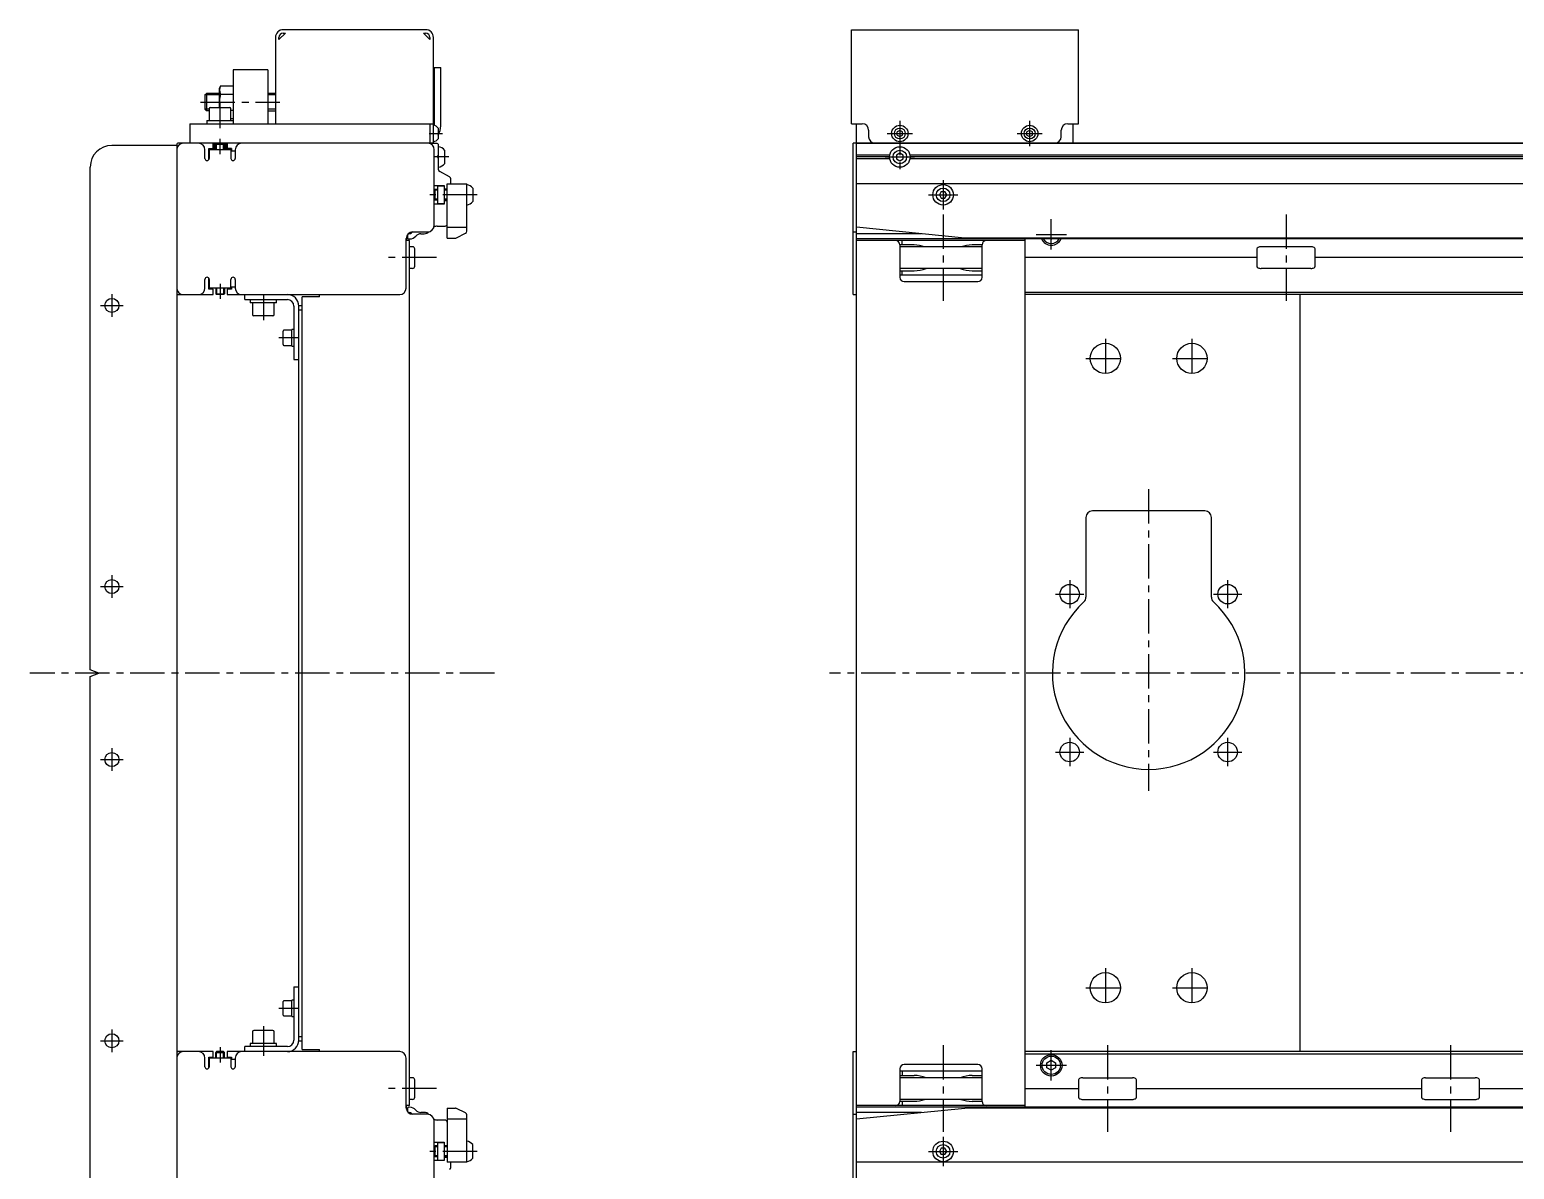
# Model space of a CAD drawing. Extents: x -10 to 3816, y -8 to 1001.
# Drawn here: x -10 to 676, y 474 to 1001 of the extents above; entities that cross this region are included whole.
import ezdxf

# ---------------------------------------------------------------- set-up
doc = ezdxf.new("R2010")
doc.units = 0
doc.header["$LTSCALE"] = 0.5
doc.linetypes.add('CENTER', pattern=[50.8, 31.75, -6.35, 6.35, -6.35])
for name, color, linetype in [('MSM_CENTER', 1, 'CENTER'), ('MSM_CONTINUOUS', 7, 'CONTINUOUS'), ('MSM_NARROW', 5, 'CONTINUOUS')]:
    doc.layers.add(name, color=color, linetype=linetype)

msp = doc.modelspace()

# ---------------------------------------------------------------- linework, layer by layer
at = {"layer": 'MSM_CENTER'}
for p, q in [((69, 967.4), (105.6, 967.4)), ((78, 955.4), (78, 966.9)), ((392.15, 958.7), (392.15, 935.3)), ((452.15, 958.7), (452.15, 947.1)), ((78, 943.4), (78, 950.4)), ((174.6, 952.9), (180.8, 952.9)), ((386.35, 952.9), (397.95, 952.9)), ((446.35, 952.9), (457.95, 952.9)), ((183.75, 942.05), (177, 942.05)), ((385.4, 942.05), (398.9, 942.05)), ((412.15, 931.3), (412.15, 917.8)), ((196.75, 924.55), (175, 924.55)), ((405.4, 924.55), (418.9, 924.55)), ((412.15, 915.5), (412.15, 875.5)), ((462.15, 899.25), (462.15, 913.25)), ((570.65, 915.5), (570.65, 875.5)), ((455.15, 906.25), (469.15, 906.25)), ((178, 895.5), (155.5, 895.5)), ((28, 878.65), (28, 868.15)), ((78, 883.4), (78, 876.4)), ((22.75, 873.4), (33.25, 873.4)), ((98, 878.1), (98, 866.6)), ((114.1, 858.4), (105.1, 858.4)), ((487.15, 857.9), (487.15, 839.9)), ((527.15, 857.9), (527.15, 839.9)), ((478.15, 848.9), (496.15, 848.9)), ((518.15, 848.9), (536.15, 848.9)), ((507.15, 788.4), (507.15, 648.9)), ((28, 748.65), (28, 738.15)), ((22.75, 743.4), (33.25, 743.4)), ((470.65, 746.4), (470.65, 733.4)), ((543.65, 746.4), (543.65, 733.4)), ((464.15, 739.9), (477.15, 739.9)), ((537.15, 739.9), (550.15, 739.9)), ((204.75, 703.4), (-10, 703.4)), ((3158.75, 703.4), (359.65, 703.4)), ((470.65, 673.4), (470.65, 660.4)), ((543.65, 673.4), (543.65, 660.4)), ((28, 668.65), (28, 658.15)), ((464.15, 666.9), (477.15, 666.9)), ((537.15, 666.9), (550.15, 666.9)), ((22.75, 663.4), (33.25, 663.4)), ((487.15, 566.9), (487.15, 548.9)), ((527.15, 566.9), (527.15, 548.9)), ((478.15, 557.9), (496.15, 557.9)), ((518.15, 557.9), (536.15, 557.9)), ((114.1, 548.4), (105.1, 548.4)), ((28, 538.65), (28, 528.15)), ((98, 540.2), (98, 526.4)), ((22.75, 533.4), (33.25, 533.4)), ((78, 530.4), (78, 523.4)), ((412.15, 531.3), (412.15, 491.3)), ((462.15, 515.05), (462.15, 529.05)), ((488.15, 531.3), (488.15, 491.3)), ((646.65, 531.3), (646.65, 491.3)), ((455.15, 522.05), (469.15, 522.05)), ((178, 511.3), (155.5, 511.3)), ((412.15, 489), (412.15, 475.5)), ((196.75, 482.25), (175, 482.25)), ((405.4, 482.25), (418.9, 482.25))]:
    msp.add_line(p, q, dxfattribs=at)
at = {"layer": 'MSM_CONTINUOUS'}
for p, q in [((103.6, 997.3), (103.6, 957.4)), ((108.2, 999.3), (105.2, 996.3)), ((105.2, 996.3), (105.2, 997.3)), ((173, 1000.9), (107.2, 1000.9)), ((107.2, 999.3), (108.2, 999.3)), ((175, 996.3), (172, 999.3)), ((172, 999.3), (173, 999.3)), ((175, 997.3), (175, 996.3)), ((176.6, 948.4), (176.6, 997.3)), ((369.75, 957.4), (369.75, 1000.9)), ((369.75, 1000.9), (474.75, 1000.9)), ((474.75, 957.4), (474.75, 1000.9)), ((100, 982.4), (84, 982.4)), ((84, 982.4), (84, 957.4)), ((100, 982.4), (100, 957.4)), ((177, 983.4), (177, 956.6)), ((177, 983.4), (180, 983.4)), ((180, 956.4), (180, 983.4)), ((78.22, 974.91), (77.5, 973.65)), ((78.22, 974.91), (84, 974.91)), ((71, 970.72), (71.68, 971.4)), ((71, 970.72), (71, 964.08)), ((77.5, 971.4), (71.68, 971.4)), ((71.68, 971.4), (71.68, 963.4)), ((77.5, 973.65), (77.5, 964.9)), ((78.22, 971.15), (84, 971.15)), ((103.6, 971.4), (100, 971.4)), ((71.68, 963.4), (71, 964.08)), ((73, 963.4), (71.68, 963.4)), ((73, 964.3), (73, 958.9)), ((73.6, 964.9), (82.4, 964.9)), ((83, 958.9), (83, 964.3)), ((83, 963.65), (84, 963.65)), ((100, 963.4), (103.6, 963.4)), ((64, 957.4), (64, 948.4)), ((64, 957.4), (176.6, 957.4)), ((71.9, 958.9), (71.9, 957.4)), ((71.9, 958.9), (84, 958.9)), ((83, 959.89), (84, 959.89)), ((175, 957.4), (175, 948.4)), ((178.8, 955.42), (178.8, 950.37)), ((369.75, 957.4), (374.75, 957.4)), ((372.15, 449.4), (372.15, 957.4)), ((377.75, 954.4), (377.75, 951.4)), ((392.15, 954.34), (390.9, 953.62)), ((393.4, 953.62), (392.15, 954.34)), ((452.15, 954.34), (450.9, 953.62)), ((453.4, 953.62), (452.15, 954.34)), ((466.75, 951.4), (466.75, 954.4)), ((469.75, 957.4), (474.75, 957.4)), ((472.15, 957.4), (472.15, 948.4)), ((58, 947.4), (28, 947.4)), ((58, 947.9), (58, 458.9)), ((176.6, 948.4), (58.5, 948.4)), ((74.75, 945.9), (74.75, 948.4)), ((75, 948.4), (75, 945.9)), ((76.38, 948.4), (76, 948.02)), ((76, 945.4), (76, 948.02)), ((76, 948.02), (80, 948.02)), ((80, 948.02), (79.62, 948.4)), ((80, 945.4), (80, 948.02)), ((81, 945.9), (81, 948.4)), ((81.25, 948.4), (81.25, 945.9)), ((178, 948.35), (174.55, 948.35)), ((179, 936.15), (179, 947.35)), ((3148.75, 948.4), (370.55, 948.4)), ((370.55, 878.4), (370.55, 948.4)), ((3147.15, 948.35), (372.15, 948.35)), ((390.9, 952.18), (390.9, 953.62)), ((390.9, 952.18), (392.15, 951.46)), ((392.15, 951.46), (393.4, 952.18)), ((393.4, 952.18), (393.4, 953.62)), ((397.15, 948.35), (397.15, 948.4)), ((427.15, 948.4), (427.15, 948.35)), ((450.9, 952.18), (450.9, 953.62)), ((450.9, 952.18), (452.15, 951.46)), ((452.15, 951.46), (453.4, 952.18)), ((453.4, 952.18), (453.4, 953.62)), ((71, 941.4), (71, 945.4)), ((72.75, 940.9), (72.75, 945.9)), ((72.75, 945.9), (76, 945.9)), ((72.87, 940.9), (72.75, 940.9)), ((73, 945.9), (73, 941.4)), ((83, 945.4), (73, 945.4)), ((83.25, 945.9), (80, 945.9)), ((83, 945.9), (83, 941.4)), ((83.25, 945.9), (83.25, 944.9)), ((83.25, 944.9), (85, 944.9)), ((85, 945.4), (85, 941.4)), ((177, 910.6), (177, 945.4)), ((178.5, 942.05), (179, 942.92)), ((179, 941.18), (178.5, 942.05)), ((181.75, 945.17), (181.75, 938.92)), ((387.48, 942.92), (372.15, 942.92)), ((387.4, 942.05), (372.15, 942.05)), ((387.48, 941.18), (372.15, 941.18)), ((392.15, 943.78), (390.65, 942.92)), ((390.65, 942.92), (390.65, 941.18)), ((390.65, 941.18), (392.15, 940.32)), ((393.65, 942.92), (392.15, 943.78)), ((392.15, 940.32), (393.65, 941.18)), ((393.65, 941.18), (393.65, 942.92)), ((3122.48, 942.92), (396.82, 942.92)), ((3122.48, 941.18), (396.82, 941.18)), ((3122.4, 942.05), (396.9, 942.05)), ((18, 704.9), (18, 937.4)), ((184.07, 932.83), (179.53, 935.27)), ((177, 928.8), (181.5, 928.8)), ((177.43, 927.05), (177, 926.62)), ((178.5, 927.05), (177.43, 927.05)), ((177.43, 922.05), (177.43, 927.05)), ((181.5, 928.55), (178.5, 928.55)), ((178.5, 928.55), (178.5, 920.55)), ((181.5, 928.8), (181.5, 920.3)), ((181.5, 927.3), (183, 927.3)), ((183, 927.05), (181.5, 927.05)), ((183, 904.55), (183, 929.55)), ((183, 929.55), (192, 929.55)), ((184.6, 929.55), (184.6, 931.95)), ((192, 907.67), (192, 929.55)), ((194.75, 927.67), (194.75, 921.42)), ((3147.15, 929.55), (372.15, 929.55)), ((177, 922.48), (177.43, 922.05)), ((181.5, 920.3), (177, 920.3)), ((178.5, 922.05), (177.43, 922.05)), ((178.5, 920.55), (181.5, 920.55)), ((181.5, 922.05), (183, 922.05)), ((183, 921.8), (181.5, 921.8)), ((411.28, 926.05), (410.42, 924.55)), ((410.42, 924.55), (411.28, 923.05)), ((411.28, 926.05), (413.02, 926.05)), ((411.28, 923.05), (413.02, 923.05)), ((413.88, 924.55), (413.02, 926.05)), ((413.02, 923.05), (413.88, 924.55)), ((164.6, 905.76), (164.6, 904.65)), ((167, 907.4), (173.8, 907.4)), ((170.74, 906.55), (172.36, 906.55)), ((174.48, 907.43), (174.54, 907.49)), ((178.34, 910.05), (182, 910.05)), ((183, 909.55), (192, 909.55)), ((187.21, 904.66), (191.45, 906.77)), ((370.55, 907.4), (372.15, 907.4)), ((422.15, 904.55), (372.15, 909.55)), ((402.15, 906.55), (372.15, 906.55)), ((164, 881.4), (164, 904.4)), ((165.5, 903.4), (164, 903.4)), ((164.08, 905.09), (164.08, 903.4)), ((165.1, 904.15), (165.6, 904.15)), ((165.5, 503.4), (165.5, 903.4)), ((167, 900.5), (165.5, 900.5)), ((168, 891.5), (168, 899.5)), ((183, 904.55), (186.76, 904.55)), ((3147.15, 904.15), (372.15, 904.15)), ((450.15, 903.4), (372.15, 903.4)), ((398.72, 901.4), (392.15, 901.4)), ((392.15, 901.4), (392.15, 886.4)), ((430.15, 900.5), (392.15, 900.5)), ((393.28, 901.4), (393.28, 903.4)), ((3147.15, 904.55), (422.15, 904.55)), ((430.15, 901.4), (425.58, 901.4)), ((430.15, 886.4), (430.15, 901.4)), ((431.02, 903.4), (431.02, 903.05)), ((450.15, 502.65), (450.15, 904.15)), ((462.15, 903.94), (461.79, 904.15)), ((462.51, 904.15), (462.15, 903.94)), ((557.21, 899.5), (557.21, 891.5)), ((582.12, 900.5), (559.18, 900.5)), ((584.09, 891.5), (584.09, 899.5)), ((557.21, 895.5), (450.15, 895.5)), ((715.71, 895.5), (584.09, 895.5)), ((71, 881.4), (71, 885.4)), ((72.75, 885.9), (72.87, 885.9)), ((72.75, 880.9), (72.75, 885.9)), ((73, 885.4), (73, 881.4)), ((83, 881.4), (83, 885.4)), ((85, 885.4), (85, 881.4)), ((167, 890.5), (165.5, 890.5)), ((430.15, 890.5), (392.15, 890.5)), ((392.15, 889.4), (398.72, 889.4)), ((430.15, 887.4), (392.15, 887.4)), ((393.28, 887.4), (393.28, 889.4)), ((425.58, 889.4), (430.15, 889.4)), ((582.12, 890.5), (559.18, 890.5)), ((58.5, 878.4), (74.75, 878.4)), ((74.75, 880.9), (72.75, 880.9)), ((83, 881.4), (73, 881.4)), ((74.75, 878.4), (74.75, 880.9)), ((76, 881.4), (76, 878.78)), ((76.38, 878.4), (76, 878.78)), ((76, 878.78), (80, 878.78)), ((79.62, 878.4), (76.38, 878.4)), ((80, 878.78), (79.62, 878.4)), ((80, 881.4), (80, 878.78)), ((83.25, 880.9), (81.25, 880.9)), ((81.25, 880.9), (81.25, 878.4)), ((81.25, 878.4), (161, 878.4)), ((83.25, 881.9), (83.25, 880.9)), ((85, 881.9), (83.25, 881.9)), ((89.4, 876.1), (89.4, 878.4)), ((124, 877.4), (124, 878.4)), ((370.55, 878.4), (372.15, 878.4)), ((394.15, 884.4), (428.15, 884.4)), ((3144.65, 879.4), (450.15, 879.4)), ((3148.75, 878.4), (450.15, 878.4)), ((577.15, 528.4), (577.15, 878.4)), ((89.4, 876.1), (109.1, 876.1)), ((91.9, 876.1), (91.9, 874.6)), ((104.1, 874.6), (91.9, 874.6)), ((93, 874.6), (93, 869.2)), ((103, 869.2), (103, 874.6)), ((104.1, 874.6), (104.1, 876.1)), ((112.1, 873.1), (112.1, 848.4)), ((114.4, 533.4), (114.4, 873.4)), ((114.4, 873.4), (116, 873.4)), ((124, 877.4), (116, 877.4)), ((116, 529.4), (116, 877.4)), ((102.4, 868.6), (93.6, 868.6)), ((114.4, 871.4), (116, 871.4)), ((107.1, 855.3), (107.1, 861.5)), ((111.1, 861.9), (107.5, 861.9)), ((112.1, 862.2), (111.1, 862.2)), ((111.1, 854.6), (111.1, 862.2)), ((107.5, 854.9), (111.1, 854.9)), ((111.1, 854.6), (112.1, 854.6)), ((112.1, 848.4), (114.4, 848.4)), ((478.15, 775.4), (478.15, 738.5)), ((533.15, 778.4), (481.15, 778.4)), ((536.15, 738.5), (536.15, 775.4)), ((22, 703.4), (18, 704.9)), ((18, 701.9), (22, 703.4)), ((18, 469.4), (18, 701.9)), ((112.1, 558.4), (112.1, 533.7)), ((112.1, 558.4), (114.4, 558.4)), ((107.1, 545.3), (107.1, 551.5)), ((111.1, 551.9), (107.5, 551.9)), ((112.1, 552.2), (111.1, 552.2)), ((111.1, 544.6), (111.1, 552.2)), ((107.5, 544.9), (111.1, 544.9)), ((111.1, 544.6), (112.1, 544.6)), ((93, 537.6), (93, 532.2)), ((102.4, 538.2), (93.6, 538.2)), ((103, 532.2), (103, 537.6)), ((114.4, 535.4), (116, 535.4)), ((74.75, 528.4), (58.5, 528.4)), ((74.75, 525.9), (74.75, 528.4)), ((76.38, 528.4), (76, 528.02)), ((79.62, 528.4), (76.38, 528.4)), ((80, 528.02), (79.62, 528.4)), ((81.25, 528.4), (81.25, 525.9)), ((161, 528.4), (81.25, 528.4)), ((109.1, 530.7), (89.4, 530.7)), ((89.4, 528.4), (89.4, 530.7)), ((91.9, 532.2), (91.9, 530.7)), ((104.1, 532.2), (91.9, 532.2)), ((104.1, 530.7), (104.1, 532.2)), ((114.4, 533.4), (116, 533.4)), ((116, 529.4), (124, 529.4)), ((124, 528.4), (124, 529.4)), ((370.55, 528.4), (372.15, 528.4)), ((370.55, 458.4), (370.55, 528.4)), ((3148.75, 528.4), (450.15, 528.4)), ((71, 521.4), (71, 525.4)), ((72.75, 520.9), (72.75, 525.9)), ((72.75, 525.9), (74.75, 525.9)), ((73, 525.4), (73, 521.4)), ((83, 525.4), (73, 525.4)), ((76, 525.4), (76, 528.02)), ((76, 528.02), (80, 528.02)), ((80, 525.4), (80, 528.02)), ((81.25, 525.9), (83.25, 525.9)), ((83, 525.4), (83, 521.4)), ((83.25, 525.9), (83.25, 524.9)), ((83.25, 524.9), (85, 524.9)), ((85, 525.4), (85, 521.4)), ((164, 502.4), (164, 525.4)), ((428.15, 522.4), (394.15, 522.4)), ((450.15, 527.4), (3144.65, 527.4)), ((460.15, 523.2), (462.15, 524.36)), ((460.15, 520.9), (460.15, 523.2)), ((462.15, 524.36), (464.15, 523.2)), ((464.15, 523.2), (464.15, 520.9)), ((72.87, 520.9), (72.75, 520.9)), ((167, 516.3), (165.5, 516.3)), ((168, 507.3), (168, 515.3)), ((392.15, 520.4), (392.15, 505.4)), ((430.15, 519.4), (392.15, 519.4)), ((392.15, 517.4), (398.72, 517.4)), ((430.15, 516.3), (392.15, 516.3)), ((393.28, 519.4), (393.28, 517.4)), ((425.58, 517.4), (430.15, 517.4)), ((430.15, 505.4), (430.15, 520.4)), ((462.15, 519.74), (460.15, 520.9)), ((464.15, 520.9), (462.15, 519.74)), ((474.71, 515.3), (474.71, 507.3)), ((476.68, 516.3), (499.62, 516.3)), ((501.59, 507.3), (501.59, 515.3)), ((633.21, 515.3), (633.21, 507.3)), ((635.18, 516.3), (658.12, 516.3)), ((660.09, 507.3), (660.09, 515.3)), ((450.15, 511.3), (474.71, 511.3)), ((501.59, 511.3), (633.21, 511.3)), ((660.09, 511.3), (791.71, 511.3)), ((165.5, 503.4), (164, 503.4)), ((164.08, 501.71), (164.08, 503.4)), ((164.6, 502.15), (164.6, 501.04)), ((165.6, 502.65), (165.1, 502.65)), ((167, 506.3), (165.5, 506.3)), ((183, 502.25), (186.76, 502.25)), ((183, 502.25), (183, 477.25)), ((191.45, 500.03), (187.21, 502.14)), ((450.15, 503.4), (372.15, 503.4)), ((3147.15, 502.65), (372.15, 502.65)), ((372.15, 497.25), (422.15, 502.25)), ((430.15, 506.3), (392.15, 506.3)), ((398.72, 505.4), (392.15, 505.4)), ((393.28, 505.4), (393.28, 503.4)), ((3147.15, 502.25), (422.15, 502.25)), ((430.15, 505.4), (425.58, 505.4)), ((431.02, 503.4), (431.02, 503.75)), ((476.68, 506.3), (499.62, 506.3)), ((635.18, 506.3), (658.12, 506.3)), ((173.8, 499.4), (167, 499.4)), ((172.36, 500.25), (170.74, 500.25)), ((174.54, 499.31), (174.48, 499.37)), ((177, 461.4), (177, 496.2)), ((182, 496.75), (178.34, 496.75)), ((183, 497.25), (192, 497.25)), ((192, 477.25), (192, 499.13)), ((370.55, 499.4), (372.15, 499.4)), ((402.15, 500.25), (372.15, 500.25)), ((177, 486.5), (181.5, 486.5)), ((177.43, 484.75), (177, 484.32)), ((178.5, 484.75), (177.43, 484.75)), ((177.43, 479.75), (177.43, 484.75)), ((181.5, 486.25), (178.5, 486.25)), ((178.5, 486.25), (178.5, 478.25)), ((181.5, 486.5), (181.5, 478)), ((181.5, 485), (183, 485)), ((183, 484.75), (181.5, 484.75)), ((194.75, 479.12), (194.75, 485.37)), ((411.28, 483.75), (410.42, 482.25)), ((410.42, 482.25), (411.28, 480.75)), ((413.02, 483.75), (411.28, 483.75)), ((413.02, 480.75), (411.28, 480.75)), ((413.88, 482.25), (413.02, 483.75)), ((413.02, 480.75), (413.88, 482.25)), ((177, 480.18), (177.43, 479.75)), ((181.5, 478), (177, 478)), ((178.5, 479.75), (177.43, 479.75)), ((178.5, 478.25), (181.5, 478.25)), ((181.5, 479.75), (183, 479.75)), ((183, 479.5), (181.5, 479.5)), ((192, 477.25), (183, 477.25)), ((184.6, 474.85), (184.6, 477.25)), ((3147.15, 477.25), (372.15, 477.25))]:
    msp.add_line(p, q, dxfattribs=at)
for centre, radius in [((392.15, 952.9), 3.8), ((392.15, 952.9), 2.53), ((452.15, 952.9), 3.8), ((452.15, 952.9), 2.53), ((392.15, 942.05), 4.75), ((392.15, 942.05), 3.13), ((412.15, 924.55), 4.75), ((412.15, 924.55), 3.13), ((28, 873.4), 3.25), ((487.15, 848.9), 7), ((527.15, 848.9), 7), ((28, 743.4), 3.25), ((470.65, 739.9), 4.5), ((543.65, 739.9), 4.5), ((28, 663.4), 3.25), ((470.65, 666.9), 4.5), ((543.65, 666.9), 4.5), ((487.15, 557.9), 7), ((527.15, 557.9), 7), ((28, 533.4), 3.25), ((462.15, 522.05), 5), ((462.15, 522.05), 4.25), ((412.15, 482.25), 4.75), ((412.15, 482.25), 3.13)]:
    msp.add_circle(centre, radius, dxfattribs=at)
for centre, radius, start, end in [((107.2, 997.3), 3.6, 90, 180), ((107.2, 997.3), 2, 90, 180), ((173, 997.3), 3.6, 0, 90), ((173, 997.3), 2, 0, 90), ((81.12, 973.03), 3.45, 147.05809, 212.94191), ((91.18, 967.37), 13.5, 163.7284, 190.55098), ((73.6, 964.3), 0.6, 90, 180), ((82.4, 964.3), 0.6, 0, 90), ((175.9, 952.96), 3.8, 40.35915, 79.45237), ((172, 956.4), 8, 328.21167, 0), ((374.75, 954.4), 3, 0, 90), ((469.75, 954.4), 3, 90, 180), ((28, 937.4), 10, 90, 180), ((58.5, 947.9), 0.5, 90, 180), ((61, 945.4), 3, 90, 180), ((68, 945.4), 3, 0, 90), ((88, 945.4), 3, 90, 180), ((174, 945.4), 3, 0, 90), ((175.9, 952.84), 3.8, 280.54763, 319.64085), ((178, 947.35), 1, 0, 90), ((380.75, 951.4), 3, 180, 270), ((463.75, 951.4), 3, 270, 0), ((72, 941.4), 1, 180, 0), ((84, 941.4), 1, 180, 0), ((178.1, 942.14), 4.75, 39.77311, 79.06843), ((178.1, 941.96), 4.75, 280.93157, 320.22689), ((180, 936.15), 1, 180, 241.82141), ((183.6, 931.95), 1, 0, 61.82141), ((191.1, 924.64), 4.75, 39.77311, 79.06843), ((191.1, 924.46), 4.75, 280.93157, 320.22689), ((167, 904.4), 3, 90, 180), ((165.6, 907.85), 2, 238.60552, 245.33635), ((164.9, 905.76), 0.3, 116.65416, 180), ((165.6, 907.85), 1.25, 245.73782, 338.43652), ((170.74, 903.55), 3, 90, 140.0745), ((172.36, 909.55), 3, 270, 315), ((173.8, 910.6), 3.2, 270, 0), ((178.34, 907.05), 3, 90, 119.66548), ((182, 911.05), 1, 270, 0), ((191, 907.67), 1, 296.56505, 0), ((165.1, 904.65), 0.5, 180, 270), ((165.6, 907.85), 3.7, 270, 320.07449), ((167, 899.5), 1, 0, 90), ((186.76, 905.55), 1, 270, 296.56505), ((390.15, 901.4), 2, 360, 90), ((397.99, 883.66), 17.75, 71.52352, 87.64045), ((425.84, 884.64), 16.76, 90.88764, 108.88418), ((432.15, 901.4), 2, 90, 180), ((462.15, 906.25), 5, 204.83459, 335.16541), ((462.15, 906.25), 4.25, 209.61158, 330.38842), ((558.08, 899.38), 0.882, 115.53281, 172.10275), ((559.16, 897.09), 3.41, 89.66873, 115.24537), ((582.14, 897.09), 3.41, 64.75463, 90.33127), ((583.22, 899.38), 0.882, 7.89725, 64.46719), ((72, 885.4), 1, 0, 180), ((84, 885.4), 1, 0, 180), ((167, 891.5), 1, 270, 0), ((394.15, 886.4), 2, 180, 270), ((398.5, 905.25), 15.85, 270.80489, 291.4888), ((426.32, 907.22), 17.83, 249.62634, 267.6096), ((428.15, 886.4), 2, 270, 0), ((558.08, 891.62), 0.882, 187.89725, 244.46719), ((559.16, 893.91), 3.41, 244.75463, 270.33127), ((582.14, 893.91), 3.41, 269.66873, 295.24537), ((583.22, 891.62), 0.882, 295.53281, 352.10275), ((61, 881.4), 3, 180, 270), ((58.5, 878.9), 0.5, 180, 270), ((68, 881.4), 3, 270, 0), ((88, 881.4), 3, 180, 270), ((109.1, 873.1), 5.3, 0, 90), ((161, 881.4), 3, 270, 0), ((109.1, 873.1), 3, 0, 90), ((93.6, 869.2), 0.6, 180, 270), ((102.4, 869.2), 0.6, 270, 0), ((107.5, 861.5), 0.4, 90, 180), ((107.5, 855.3), 0.4, 180, 270), ((481.15, 775.4), 3, 90, 180), ((533.15, 775.4), 3, 360, 90), ((507.15, 703.4), 44.5, 132.35205, 47.64795), ((475.15, 738.5), 3, 312.35205, 0), ((539.15, 738.5), 3, 180, 227.64795), ((107.5, 551.5), 0.4, 90, 180), ((107.5, 545.3), 0.4, 180, 270), ((93.6, 537.6), 0.6, 90, 180), ((102.4, 537.6), 0.6, 0, 90), ((58.5, 527.9), 0.5, 90, 180), ((61, 525.4), 3, 90, 180), ((68, 525.4), 3, 0, 90), ((88, 525.4), 3, 90, 180), ((109.1, 533.7), 5.3, 270, 0), ((109.1, 533.7), 3, 270, 0), ((161, 525.4), 3, 0, 90), ((394.15, 520.4), 2, 90, 180), ((428.15, 520.4), 2, 360, 90), ((72, 521.4), 1, 180, 0), ((84, 521.4), 1, 180, 0), ((167, 515.3), 1, 0, 90), ((398.5, 501.55), 15.85, 68.5112, 89.19511), ((426.32, 499.58), 17.83, 92.3904, 110.37366), ((475.58, 515.18), 0.882, 115.53281, 172.10275), ((476.66, 512.89), 3.41, 89.66873, 115.24537), ((499.64, 512.89), 3.41, 64.75463, 90.33127), ((500.72, 515.18), 0.882, 7.89725, 64.46719), ((634.08, 515.18), 0.882, 115.53281, 172.10275), ((635.16, 512.89), 3.41, 89.66873, 115.24537), ((658.14, 512.89), 3.41, 64.75463, 90.33127), ((659.22, 515.18), 0.882, 7.89725, 64.46719), ((167, 502.4), 3, 180, 270), ((165.1, 502.15), 0.5, 90, 180), ((164.9, 501.04), 0.3, 180, 243.34584), ((165.6, 498.95), 3.7, 39.9255, 90), ((167, 507.3), 1, 270, 0), ((170.74, 503.25), 3, 219.92551, 270), ((186.76, 501.25), 1, 63.43495, 90), ((390.15, 505.4), 2, 270, 0), ((397.99, 523.14), 17.75, 272.35955, 288.47648), ((425.84, 522.16), 16.76, 251.11582, 269.11236), ((432.15, 505.4), 2, 180, 270), ((475.58, 507.42), 0.882, 187.89725, 244.46719), ((476.66, 509.71), 3.41, 244.75463, 270.33127), ((499.64, 509.71), 3.41, 269.66873, 295.24537), ((500.72, 507.42), 0.882, 295.53281, 352.10275), ((634.08, 507.42), 0.882, 187.89725, 244.46719), ((635.16, 509.71), 3.41, 244.75463, 270.33127), ((658.14, 509.71), 3.41, 269.66873, 295.24537), ((659.22, 507.42), 0.882, 295.53281, 352.10275), ((165.6, 498.95), 2, 114.66365, 121.39448), ((165.6, 498.95), 1.25, 21.56348, 114.26218), ((172.36, 497.25), 3, 45, 90), ((173.8, 496.2), 3.2, 0, 90), ((178.34, 499.75), 3, 240.33452, 270), ((182, 495.75), 1, 0, 90), ((191, 499.13), 1, 0, 63.43495), ((191.1, 482.34), 4.75, 39.77311, 79.06843), ((183.6, 474.85), 1, 298.17859, 0), ((191.1, 482.16), 4.75, 280.93157, 320.22689)]:
    msp.add_arc(centre, radius, start, end, dxfattribs=at)
at = {"layer": 'MSM_NARROW'}
for p, q in [((77.5, 970.72), (71, 970.72)), ((103.6, 970.72), (100, 970.72)), ((73, 964.08), (71, 964.08)), ((103.6, 964.08), (100, 964.08)), ((75.54, 945.9), (75.54, 948.4)), ((76.38, 945.4), (76.38, 948.4)), ((79.62, 945.4), (79.62, 948.4)), ((80.46, 945.9), (80.46, 948.4)), ((178.5, 926.62), (177, 926.62)), ((183, 926.62), (181.5, 926.62)), ((178.5, 922.48), (177, 922.48)), ((183, 922.48), (181.5, 922.48)), ((76.38, 881.4), (76.38, 878.4)), ((79.62, 881.4), (79.62, 878.4)), ((76.38, 525.4), (76.38, 528.4)), ((79.62, 525.4), (79.62, 528.4)), ((178.5, 484.32), (177, 484.32)), ((183, 484.32), (181.5, 484.32)), ((178.5, 480.18), (177, 480.18)), ((183, 480.18), (181.5, 480.18))]:
    msp.add_line(p, q, dxfattribs=at)

doc.saveas('drawing.dxf')
